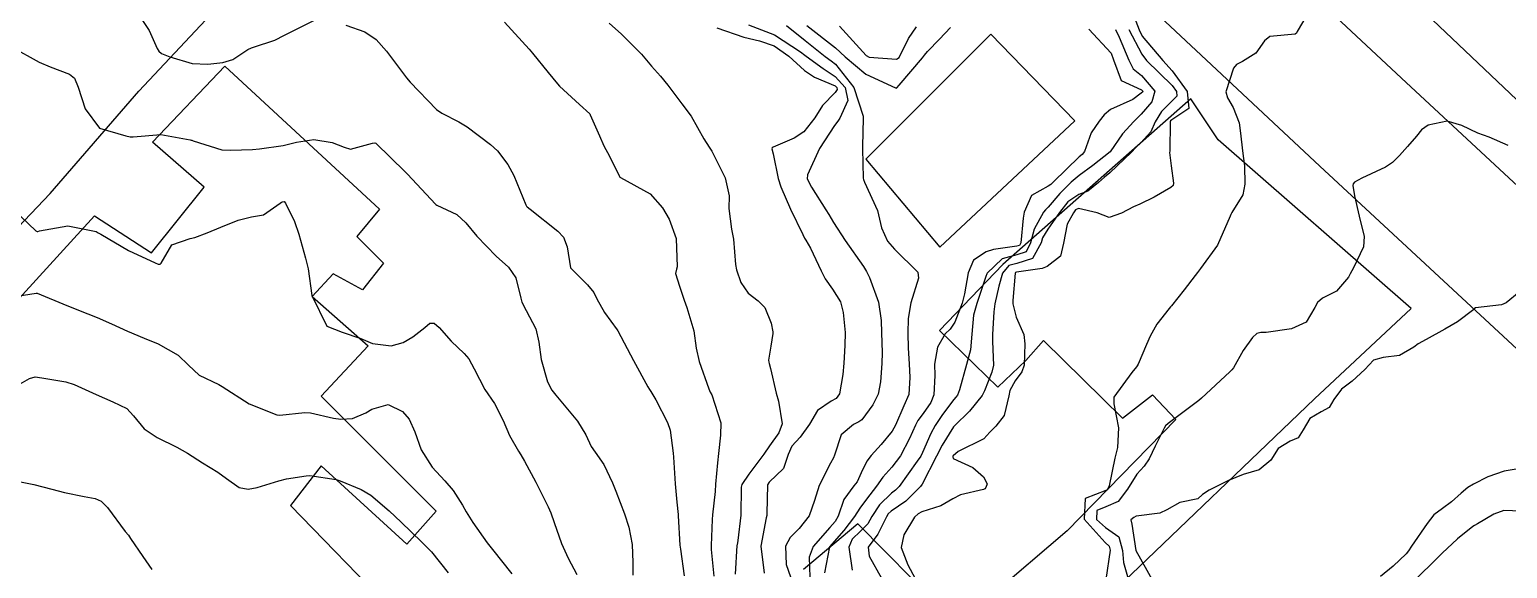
# Model space of a CAD drawing. Header units: metres. Extents: x 307586 to 320046, y 7427249 to 7434250.
# Drawn here: x 318631.5 to 318728.1, y 7429938.4 to 7429973.6 of the extents above; entities that cross this region are included whole.
import ezdxf

# ---------------------------------------------------------------- set-up
doc = ezdxf.new("R2010")
doc.units = ezdxf.units.M
doc.header["$MEASUREMENT"] = 0
for name, color, linetype in [('Curvas de Nivel 1m', 11, 'Continuous'), ('Curvas de Nivel 5m', 15, 'Continuous'), ('Divisa', 42, 'FENCELINE2'), ('Edificações', 30, 'Continuous'), ('Vias Primárias', 230, 'Continuous')]:
    doc.layers.add(name, color=color, linetype=linetype)
doc.linetypes.add('FENCELINE2', pattern='A,0.25,-0.1,[132,ltypeshp.shx,S=0.1,R=0,X=-0.1,Y=0],-0.1,1', length=1.45)

msp = doc.modelspace()

# ---------------------------------------------------------------- linework, layer by layer
at = {"layer": 'Curvas de Nivel 1m', "flags": 128}
for points, elevation in [([(318638.772, 7429974.331), (318639.352, 7429973.499), (318639.875, 7429972.314), (318639.985, 7429972.136), (318640.16, 7429971.99), (318640.685, 7429971.777), (318642.153, 7429971.338), (318643.168, 7429971.29), (318644.154, 7429971.395), (318644.818, 7429971.591), (318645.779, 7429972.244), (318646.038, 7429972.367), (318646.165, 7429972.404), (318647.543, 7429972.852), (318648.173, 7429973.189), (318650.183, 7429974.19)], 781), ([(318669.377, 7429973.962), (318670.182, 7429973.248), (318671.508, 7429971.937), (318672.155, 7429971.174), (318672.737, 7429970.509), (318673.224, 7429969.914), (318674.125, 7429968.71), (318674.749, 7429967.894), (318675.561, 7429966.423), (318675.922, 7429965.882), (318676.09, 7429965.622), (318676.97, 7429963.871), (318677.234, 7429962.69), (318677.201, 7429961.868), (318677.372, 7429960.524), (318677.508, 7429959.865), (318677.639, 7429958.223), (318677.699, 7429957.863), (318677.985, 7429957.047), (318678.464, 7429956.339), (318679.115, 7429955.843), (318679.544, 7429955.411), (318679.958, 7429954.375), (318680.076, 7429953.829), (318680.076, 7429953.703), (318679.939, 7429952.882), (318679.797, 7429951.96), (318679.811, 7429951.832), (318679.834, 7429951.743), (318679.919, 7429951.419), (318680.291, 7429949.826), (318680.437, 7429949.283), (318680.681, 7429947.822), (318680.46, 7429947.231), (318679.858, 7429946.368), (318679.479, 7429945.836), (318678.511, 7429944.522), (318678.056, 7429943.857), (318678, 7429943.688), (318677.976, 7429941.857), (318677.786, 7429940.201), (318677.737, 7429939.907), (318677.731, 7429939.861), (318677.62, 7429937.996)], 779), ([(318703.491, 7429974.835), (318704.008, 7429973.543), (318704.187, 7429973.118), (318705.536, 7429971.526), (318706.156, 7429970.861), (318707.131, 7429969.51), (318707.241, 7429968.399), (318706.124, 7429967.649), (318706.051, 7429967.594), (318706.022, 7429967.521), (318705.996, 7429965.619), (318705.992, 7429965.521), (318706.084, 7429964.665), (318706.251, 7429963.518), (318706.214, 7429963.376), (318706.069, 7429963.252), (318704.988, 7429962.602), (318704.052, 7429962.157), (318703.622, 7429961.974), (318702.839, 7429961.558), (318702.04, 7429961.278), (318701.254, 7429961.578), (318700.047, 7429961.876), (318699.851, 7429961.787), (318699.703, 7429961.595), (318699.289, 7429960.855), (318699.052, 7429959.605), (318698.858, 7429958.76), (318698, 7429958.084), (318697.659, 7429957.962), (318695.994, 7429957.72), (318695.932, 7429957.703), (318695.892, 7429957.641), (318695.749, 7429955.868), (318695.752, 7429955.642), (318695.964, 7429954.786), (318696.462, 7429953.635), (318696.541, 7429953.037), (318696.499, 7429951.634), (318696.348, 7429951.206), (318695.913, 7429950.62), (318695.558, 7429949.992), (318695.48, 7429949.644), (318695.182, 7429948.349), (318694.643, 7429947.652), (318694.253, 7429947.273), (318693.865, 7429946.836), (318692.184, 7429946.013), (318691.853, 7429945.724), (318691.839, 7429945.704), (318691.822, 7429945.66), (318691.851, 7429945.545), (318693.13, 7429944.955), (318693.84, 7429944.363), (318694.067, 7429943.889), (318693.997, 7429943.658), (318693.926, 7429943.565), (318693.831, 7429943.521), (318692.336, 7429943.172), (318691.821, 7429942.911), (318691.052, 7429942.46), (318689.808, 7429942.061), (318689.576, 7429941.944), (318689.333, 7429941.717), (318688.631, 7429940.567), (318688.464, 7429939.73), (318688.887, 7429938.602), (318689.361, 7429937.716)], 772), ([(318715.007, 7429974.61), (318714.325, 7429973.419), (318714.284, 7429973.327), (318714.19, 7429973.258), (318712.534, 7429973.098), (318712.183, 7429972.816), (318711.614, 7429972.013), (318710.757, 7429971.464), (318710.353, 7429971.276), (318710.159, 7429971.033), (318709.658, 7429969.477), (318709.761, 7429969.098), (318710.133, 7429968.46), (318710.537, 7429967.466), (318710.607, 7429966.974), (318710.779, 7429965.463), (318710.884, 7429964.663), (318710.892, 7429963.462), (318710.772, 7429962.753), (318710.045, 7429961.603), (318710, 7429961.514), (318709.985, 7429961.471), (318709.94, 7429961.37), (318709.109, 7429959.484), (318708.007, 7429957.955), (318707.807, 7429957.7), (318707.664, 7429957.503), (318706.943, 7429956.556), (318706.109, 7429955.519), (318706.05, 7429955.441), (318705.971, 7429955.345), (318705.163, 7429954.325), (318704.728, 7429953.532), (318704.489, 7429952.99), (318703.925, 7429951.701), (318703.866, 7429951.598), (318703.826, 7429951.541), (318703.532, 7429951.159), (318702.354, 7429949.563), (318702.337, 7429949.123), (318702.659, 7429947.558), (318702.575, 7429946.274), (318702.401, 7429945.562), (318702.042, 7429943.774), (318701.962, 7429943.568), (318701.906, 7429943.495), (318701.831, 7429943.467), (318700.467, 7429942.94), (318700.419, 7429941.584), (318701.788, 7429940.07), (318702.052, 7429939.832), (318702.113, 7429939.565), (318701.83, 7429937.645)], 771), ([(318652.18, 7429973.834), (318653.424, 7429973.399), (318654.171, 7429972.899), (318654.838, 7429972.133), (318656.146, 7429970.398), (318656.384, 7429970.118), (318658.117, 7429968.344), (318658.466, 7429968.095), (318659.569, 7429967.539), (318660.104, 7429967.201), (318661.634, 7429966.055), (318662.089, 7429965.636), (318662.779, 7429964.739), (318663.159, 7429964.034), (318663.951, 7429962.114), (318663.996, 7429962.021), (318664.015, 7429961.993), (318664.042, 7429961.973), (318664.228, 7429961.831), (318666.027, 7429960.398), (318666.397, 7429959.996), (318666.636, 7429959.371), (318666.852, 7429957.991), (318667.982, 7429956.878), (318668.391, 7429956.388), (318668.581, 7429955.971), (318669.08, 7429955.079), (318669.904, 7429953.951), (318669.952, 7429953.88), (318670.979, 7429951.939), (318671.906, 7429950.228), (318672.026, 7429950.05), (318672.115, 7429949.927), (318672.438, 7429949.379), (318673.206, 7429947.91), (318673.366, 7429947.406), (318673.566, 7429945.904), (318673.583, 7429945.636), (318673.702, 7429943.902), (318673.815, 7429942.691), (318673.891, 7429941.899), (318673.895, 7429941.806), (318674.01, 7429939.898), (318674.041, 7429939.635), (318674.289, 7429937.895)], 781), ([(318676.408, 7429973.66), (318678.181, 7429973.052), (318679.204, 7429972.818), (318680.173, 7429972.488), (318681.128, 7429971.82), (318682.154, 7429970.873), (318682.791, 7429970.442), (318684.144, 7429969.876), (318684.247, 7429969.779), (318684.274, 7429969.646), (318684.138, 7429969.443), (318683.325, 7429968.592), (318682.825, 7429967.799), (318682.103, 7429966.867), (318681.46, 7429966.455), (318680.093, 7429965.886), (318680.026, 7429965.831), (318680.018, 7429965.757), (318680.089, 7429965.437), (318680.428, 7429963.826), (318680.601, 7429963.288), (318681.226, 7429961.818), (318682.027, 7429960.172), (318682.152, 7429959.936), (318682.23, 7429959.807), (318682.538, 7429959.279), (318683.227, 7429957.791), (318683.483, 7429957.283), (318683.981, 7429956.614), (318684.486, 7429955.775), (318684.668, 7429955.071), (318684.799, 7429953.772), (318684.787, 7429952.925), (318684.708, 7429951.772), (318684.655, 7429951.034), (318684.438, 7429949.775), (318684.212, 7429949.463), (318683.896, 7429949.302), (318682.998, 7429948.681), (318682.481, 7429947.801), (318681.864, 7429946.949), (318681.322, 7429946.352), (318681.085, 7429945.818), (318680.772, 7429944.892), (318679.835, 7429944.012), (318679.726, 7429943.832), (318679.687, 7429941.949), (318679.681, 7429941.832), (318679.651, 7429941.681), (318679.303, 7429939.837), (318679.52, 7429938.07)], 778), ([(318678.494, 7429973.855), (318680.184, 7429973.214), (318681.876, 7429972.104), (318682.164, 7429971.878), (318682.249, 7429971.809), (318683.369, 7429971.006), (318684.15, 7429970.499), (318684.804, 7429969.773), (318684.975, 7429968.927), (318684.455, 7429967.777), (318684.32, 7429967.569), (318684.108, 7429967.279), (318683.134, 7429965.794), (318682.336, 7429964.067), (318682.311, 7429963.806), (318682.609, 7429963.257), (318683.527, 7429961.788), (318683.724, 7429961.469), (318684.035, 7429960.962), (318684.805, 7429959.772), (318685.998, 7429958.075), (318686.195, 7429957.758), (318686.388, 7429957.357), (318686.976, 7429955.75), (318687.154, 7429954.555), (318687.168, 7429953.748), (318687.211, 7429952.47), (318687.189, 7429951.747), (318687.111, 7429950.548), (318686.957, 7429949.749), (318686.597, 7429949.048), (318685.878, 7429948.076), (318685.703, 7429947.935), (318685.342, 7429947.765), (318684.541, 7429947.098), (318684.102, 7429945.778), (318684.039, 7429945.59), (318683.848, 7429945.244), (318683.102, 7429943.791), (318682.807, 7429942.806), (318682.438, 7429941.8), (318681.795, 7429940.991), (318681.217, 7429940.388), (318680.909, 7429939.819), (318680.956, 7429938.627), (318681.233, 7429937.815)], 777), ([(318680.968, 7429973.822), (318682.178, 7429972.848), (318683.493, 7429971.79), (318683.888, 7429971.512), (318684.158, 7429971.298), (318685.362, 7429969.768), (318685.969, 7429967.908), (318685.981, 7429967.761), (318685.933, 7429965.923), (318685.927, 7429965.762), (318685.981, 7429963.853), (318686, 7429963.761), (318686.07, 7429963.589), (318686.904, 7429961.751), (318687.173, 7429960.607), (318687.572, 7429959.745), (318688.015, 7429959.224), (318689.552, 7429957.717), (318689.599, 7429957.326), (318689.086, 7429955.723), (318688.923, 7429954.686), (318688.895, 7429953.726), (318688.919, 7429952.744), (318688.97, 7429951.724), (318689.023, 7429950.833), (318688.948, 7429949.724), (318688.637, 7429948.984), (318688.078, 7429947.737), (318687.869, 7429947.33), (318687.149, 7429946.458), (318686.489, 7429945.754), (318686.219, 7429945.386), (318685.841, 7429944.613), (318685.576, 7429944.023), (318685.364, 7429943.765), (318684.718, 7429942.873), (318684.337, 7429941.775), (318684.146, 7429941.43), (318683.796, 7429941.049), (318682.706, 7429939.796), (318682.456, 7429939.117), (318682.503, 7429937.799)], 776), ([(318684.431, 7429973.778), (318686.164, 7429971.85), (318686.368, 7429971.758), (318688.162, 7429971.616), (318688.328, 7429971.738), (318688.931, 7429972.979), (318689.451, 7429973.721)], 774), ([(318702.449, 7429973.566), (318702.695, 7429973.052), (318703.321, 7429971.553), (318703.604, 7429970.995), (318704.153, 7429970.559), (318705.016, 7429969.531), (318704.839, 7429968.83), (318704.128, 7429968.02), (318703.655, 7429967.547), (318702.919, 7429966.749), (318702.103, 7429965.57), (318700.979, 7429964.686), (318700.077, 7429964.026), (318699.557, 7429963.598), (318698.82, 7429962.85), (318698.048, 7429961.967), (318697.886, 7429961.781), (318697.756, 7429961.623), (318697.134, 7429960.527), (318696.914, 7429959.631), (318696.616, 7429959.032), (318696.011, 7429958.841), (318695.061, 7429958.596), (318694.075, 7429957.659), (318694.046, 7429957.606), (318693.991, 7429957.441), (318693.39, 7429955.669), (318693.192, 7429954.898), (318693.074, 7429953.673), (318692.975, 7429952.637), (318692.72, 7429951.678), (318692.26, 7429950.038), (318692.129, 7429949.687), (318692.037, 7429949.552), (318691.899, 7429949.397), (318691.159, 7429948.422), (318690.667, 7429947.702), (318690.384, 7429947.188), (318689.855, 7429945.95), (318689.732, 7429945.712), (318689.503, 7429945.369), (318688.319, 7429943.733), (318688.08, 7429943.485), (318687.826, 7429943.285), (318687.033, 7429942.529), (318686.547, 7429941.753), (318686.271, 7429941.282), (318685.793, 7429940.817), (318685.259, 7429940.294), (318685.048, 7429939.767), (318685.257, 7429938.268)], 774), ([(318703.335, 7429973.553), (318704.169, 7429971.938), (318704.49, 7429971.537), (318706.147, 7429969.9), (318706.429, 7429969.517), (318706.462, 7429969.194), (318706.136, 7429968.872), (318705.45, 7429968.206), (318705.052, 7429967.531), (318704.766, 7429966.881), (318704.102, 7429966.16), (318703.785, 7429965.857), (318703.509, 7429965.549), (318702.079, 7429964.2), (318701.73, 7429963.92), (318701.336, 7429963.577), (318700.647, 7429963.001), (318700.061, 7429962.784), (318699.346, 7429962.308), (318698.799, 7429961.609), (318698.032, 7429960.513), (318697.694, 7429959.956), (318697.593, 7429959.624), (318697.038, 7429958.599), (318696.002, 7429958.277), (318695.498, 7429958.148), (318695.084, 7429957.649), (318694.839, 7429956.796), (318694.573, 7429955.654), (318694.506, 7429955.116), (318694.421, 7429953.655), (318694.423, 7429953.178), (318694.486, 7429951.654), (318694.384, 7429951.189), (318693.906, 7429949.966), (318693.744, 7429949.662), (318692.928, 7429948.633), (318691.938, 7429947.689), (318691.872, 7429947.617), (318691.136, 7429946.421), (318690.764, 7429945.701), (318689.835, 7429943.875), (318689.726, 7429943.712), (318688.769, 7429942.775), (318687.809, 7429942.119), (318687.604, 7429941.944), (318687.492, 7429941.743), (318686.929, 7429940.611), (318686.309, 7429939.755), (318686.358, 7429939.171), (318687.171, 7429937.746)], 773), ([(318630.359, 7429972.428), (318632.153, 7429971.43), (318632.878, 7429971.126), (318634.146, 7429970.649), (318634.467, 7429970.377), (318634.712, 7429969.797), (318635.169, 7429968.369), (318636.1, 7429967.111), (318637.816, 7429966.622), (318638.095, 7429966.553), (318638.303, 7429966.545), (318640.097, 7429966.697), (318642.021, 7429966.363), (318642.093, 7429966.34), (318642.132, 7429966.328), (318642.224, 7429966.288), (318644.084, 7429965.693), (318644.666, 7429965.672), (318646.085, 7429965.719), (318646.554, 7429965.768), (318648.089, 7429965.992), (318648.281, 7429966.027), (318648.976, 7429966.207), (318650.095, 7429966.372), (318651.293, 7429966.178), (318652.089, 7429965.88), (318652.5, 7429965.75), (318653.939, 7429966.142), (318654.093, 7429966.161), (318654.141, 7429966.14), (318656.065, 7429964.269), (318656.209, 7429964.119), (318658.043, 7429962.157), (318658.077, 7429962.133), (318658.142, 7429962.099), (318659.429, 7429961.471), (318660.032, 7429960.94), (318660.744, 7429960.063), (318662.004, 7429958.756), (318662.808, 7429958.038), (318663.296, 7429957.341), (318663.624, 7429956.025), (318663.692, 7429955.746), (318663.965, 7429955.206), (318664.589, 7429954.014), (318664.8, 7429953.151), (318664.938, 7429952.01), (318665.358, 7429950.556), (318665.651, 7429950.003), (318665.898, 7429949.683), (318667.329, 7429947.985), (318667.864, 7429947.093), (318668.22, 7429946.338), (318668.469, 7429945.971), (318669.039, 7429945.156), (318669.614, 7429943.953), (318669.825, 7429943.423), (318670.396, 7429941.944), (318670.662, 7429941.074), (318670.882, 7429939.939), (318670.943, 7429938.76), (318670.942, 7429937.938)], 782), ([(318630.041, 7429962.214), (318631.952, 7429960.411), (318632.022, 7429960.37), (318632.067, 7429960.365), (318632.188, 7429960.408), (318634.026, 7429960.73), (318635.874, 7429960.361), (318636.022, 7429960.292), (318636.182, 7429960.197), (318638.005, 7429959.137), (318639.731, 7429958.314), (318639.923, 7429958.242), (318639.992, 7429958.233), (318640.06, 7429958.242), (318640.134, 7429958.309), (318640.815, 7429959.498), (318642.017, 7429959.91), (318642.332, 7429959.972), (318643.135, 7429960.273), (318644.027, 7429960.643), (318645.164, 7429961.116), (318646.034, 7429961.325), (318646.802, 7429961.466), (318647.893, 7429962.221), (318647.989, 7429962.275), (318648.044, 7429962.299), (318648.153, 7429962.328), (318648.257, 7429962.217), (318648.846, 7429961.022), (318649.128, 7429960.203), (318649.564, 7429958.632), (318649.674, 7429958.195), (318649.724, 7429957.928), (318649.973, 7429956.19), (318650.947, 7429954.18), (318651.939, 7429953.808), (318653.169, 7429953.386), (318653.932, 7429953.059), (318655.155, 7429952.904), (318655.933, 7429953.128), (318656.559, 7429953.492), (318657.341, 7429954.106), (318657.672, 7429954.378), (318657.947, 7429954.383), (318658.278, 7429954.095), (318659.07, 7429953.219), (318659.926, 7429952.407), (318660.211, 7429952.067), (318660.571, 7429951.409), (318661.258, 7429950.056), (318661.889, 7429949.139), (318662.455, 7429948.041), (318662.875, 7429947.046), (318663.46, 7429946.026), (318663.613, 7429945.786), (318663.847, 7429945.383), (318664.602, 7429944.012), (318665.412, 7429942.401), (318665.585, 7429942.002), (318665.797, 7429941.372), (318666.265, 7429939.995), (318666.713, 7429939.046), (318667.279, 7429937.985)], 783), ([(318630.306, 7429956.088), (318631.972, 7429956.349), (318632.039, 7429956.342), (318633.96, 7429955.534), (318635.332, 7429954.986), (318635.949, 7429954.747), (318636.888, 7429954.351), (318637.938, 7429953.853), (318639.012, 7429953.402), (318639.93, 7429953.026), (318641.228, 7429952.297), (318641.916, 7429951.638), (318642.617, 7429950.987), (318643.904, 7429950.377), (318644.106, 7429950.258), (318645.886, 7429949.118), (318647.69, 7429948.408), (318647.875, 7429948.39), (318649.521, 7429948.552), (318649.878, 7429948.528), (318651.384, 7429948.175), (318651.872, 7429948.11), (318652.618, 7429948.159), (318653.487, 7429948.537), (318653.883, 7429948.779), (318654.943, 7429949.074), (318655.881, 7429948.629), (318656.325, 7429948.115), (318656.685, 7429947.292), (318657.109, 7429946.107), (318657.836, 7429944.994), (318658.664, 7429944.087), (318659.199, 7429943.462), (318659.807, 7429942.51), (318660.053, 7429942.068), (318660.487, 7429941.372), (318661.416, 7429940.054), (318661.776, 7429939.606), (318663.036, 7429938.031)], 784), ([(318728.821, 7429956.417), (318727.98, 7429955.707), (318727.654, 7429955.587), (318725.974, 7429955.382), (318725.91, 7429955.344), (318725.848, 7429955.281), (318724.794, 7429954.462), (318723.96, 7429954), (318722.739, 7429953.318), (318722.23, 7429953.045), (318721.945, 7429952.827), (318721.012, 7429952.264), (318719.935, 7429952.142), (318719.312, 7429951.98), (318718.743, 7429951.368), (318717.915, 7429950.597), (318717.21, 7429950.087), (318716.715, 7429949.392), (318716.404, 7429948.889), (318715.895, 7429948.603), (318715.145, 7429948.153), (318714.706, 7429947.412), (318714.389, 7429946.901), (318713.872, 7429946.681), (318713.086, 7429946.21), (318712.604, 7429945.439), (318711.846, 7429944.802), (318710.8, 7429944.504), (318709.839, 7429944.11), (318708.576, 7429943.489), (318708.133, 7429943.19), (318707.824, 7429942.915), (318706.665, 7429942.667), (318705.813, 7429942.196), (318705.353, 7429941.981), (318703.806, 7429941.777), (318703.642, 7429941.706), (318703.458, 7429941.545), (318703.529, 7429941.273), (318703.783, 7429939.54), (318704.926, 7429937.528)], 769), ([(318729.649, 7429945.031), (318727.848, 7429944.729), (318726.77, 7429944.344), (318725.839, 7429943.877), (318725.462, 7429943.658), (318725.02, 7429943.288), (318724.392, 7429942.727), (318723.818, 7429942.295), (318723.24, 7429941.88), (318722.809, 7429941.315), (318721.788, 7429939.818), (318721.588, 7429939.529), (318721.428, 7429939.334), (318720.586, 7429938.531), (318719.768, 7429937.857)], 768), ([(318630.041, 7429944.208), (318631.817, 7429943.852), (318632.979, 7429943.557), (318633.812, 7429943.329), (318635.104, 7429943.073), (318635.809, 7429942.939), (318636.218, 7429942.767), (318636.623, 7429942.352), (318637.787, 7429940.788), (318637.985, 7429940.537), (318638.134, 7429940.335), (318638.935, 7429939.152), (318639.525, 7429938.313)], 786), ([(318728.944, 7429942.115), (318727.816, 7429942.157), (318727.169, 7429941.91), (318726.107, 7429941.277), (318725.912, 7429941.169), (318725.801, 7429941.102), (318724.782, 7429940.301), (318723.784, 7429939.367), (318723.717, 7429939.301), (318721.763, 7429937.371)], 767)]:
    msp.add_lwpolyline(points, dxfattribs=dict(at, elevation=elevation))
at = {"layer": 'Curvas de Nivel 5m', "flags": 128}
for points, elevation in [([(318662.56, 7429974.044), (318664.167, 7429972.266), (318664.376, 7429972.018), (318665.4, 7429970.758), (318666.002, 7429970.001), (318666.141, 7429969.848), (318667.444, 7429968.666), (318668.114, 7429968.044), (318668.152, 7429967.979), (318668.748, 7429966.619), (318669.049, 7429965.966), (318669.405, 7429965.279), (318670.051, 7429963.95), (318670.073, 7429963.922), (318670.13, 7429963.891), (318672.056, 7429962.821), (318672.874, 7429961.918), (318673.31, 7429961.185), (318673.76, 7429959.904), (318673.825, 7429958.073), (318673.78, 7429957.903), (318673.713, 7429957.627), (318673.982, 7429956.811), (318674.29, 7429955.897), (318674.46, 7429955.403), (318674.913, 7429953.89), (318675.073, 7429952.751), (318675.26, 7429951.887), (318675.905, 7429950.097), (318675.994, 7429949.879), (318676.082, 7429949.696), (318676.672, 7429947.872), (318676.667, 7429947.07), (318676.536, 7429945.873), (318676.462, 7429945.259), (318676.338, 7429943.875), (318676.311, 7429943.39), (318676.145, 7429941.877), (318676.117, 7429941.56), (318676.046, 7429939.877), (318676.056, 7429939.6), (318676.218, 7429937.875)], 780), ([(318682.306, 7429973.808), (318684.172, 7429972.363), (318684.806, 7429971.774), (318686.152, 7429970.631), (318688.084, 7429969.741), (318688.143, 7429969.721), (318688.159, 7429969.723), (318688.18, 7429969.739), (318688.334, 7429969.926), (318689.861, 7429971.715), (318689.989, 7429971.889), (318690.169, 7429972.126), (318690.965, 7429972.918), (318691.669, 7429973.695)], 775), ([(318700.714, 7429973.585), (318702.17, 7429972.016), (318702.329, 7429971.568), (318702.818, 7429970.228), (318704.144, 7429969.609), (318704.23, 7429969.539), (318704.212, 7429969.469), (318704.141, 7429969.397), (318703.585, 7429968.996), (318702.131, 7429968.336), (318701.716, 7429967.985), (318701.378, 7429967.577), (318700.871, 7429966.817), (318700.42, 7429965.587), (318700.276, 7429965.403), (318700.089, 7429965.248), (318698.402, 7429963.615), (318698.241, 7429963.446), (318698.068, 7429963.322), (318696.961, 7429962.729), (318696.486, 7429961.636), (318696.425, 7429961.25), (318696.274, 7429959.637), (318696.195, 7429959.463), (318696.019, 7429959.405), (318694.48, 7429959.191), (318694.014, 7429959.042), (318693.182, 7429958.495), (318692.831, 7429957.677), (318692.599, 7429956.301), (318692.441, 7429955.683), (318691.961, 7429954.455), (318691.647, 7429954.002), (318691.33, 7429953.696), (318690.823, 7429952.818), (318690.636, 7429951.703), (318690.646, 7429950.972), (318690.598, 7429949.703), (318690.398, 7429949.202), (318689.885, 7429948.49), (318689.556, 7429948.037), (318689.388, 7429947.717), (318689.004, 7429946.863), (318688.404, 7429945.732), (318687.845, 7429944.988), (318687.258, 7429944.326), (318686.836, 7429943.75), (318686.408, 7429943.171), (318685.812, 7429942.366), (318685.572, 7429941.997), (318685.416, 7429941.764), (318684.706, 7429940.859), (318683.783, 7429939.78), (318683.454, 7429938.088)], 775), ([(318728.104, 7429965.985), (318726.851, 7429966.533), (318726.116, 7429966.796), (318725.081, 7429967.29), (318724.126, 7429967.568), (318722.872, 7429967.319), (318722.441, 7429967.002), (318722.112, 7429966.593), (318721.518, 7429965.919), (318721.007, 7429965.341), (318720.55, 7429964.883), (318720.085, 7429964.559), (318718.554, 7429963.849), (318718.075, 7429963.598), (318717.97, 7429963.485), (318717.949, 7429963.381), (318718.063, 7429962.706), (318718.376, 7429961.375), (318718.706, 7429960.046), (318718.642, 7429959.371), (318718.009, 7429957.99), (318717.788, 7429957.599), (318717.664, 7429957.383), (318716.895, 7429956.485), (318715.982, 7429956.02), (318715.641, 7429955.74), (318715.482, 7429955.405), (318714.916, 7429954.457), (318713.959, 7429954.007), (318712.295, 7429953.784), (318711.956, 7429953.779), (318711.691, 7429953.718), (318711.404, 7429953.455), (318710.792, 7429952.61), (318710.162, 7429951.468), (318710.059, 7429951.331), (318709.92, 7429951.218), (318708.082, 7429949.497), (318707.901, 7429949.345), (318706.859, 7429948.545), (318705.886, 7429947.825), (318705.729, 7429947.677), (318705.628, 7429947.523), (318705.038, 7429946.351), (318704.648, 7429945.532), (318704.325, 7429945.059), (318703.843, 7429944.525), (318703.238, 7429943.549), (318702.637, 7429942.742), (318701.815, 7429942.399), (318701.235, 7429942.152), (318701.212, 7429941.576), (318701.798, 7429941.046), (318702.667, 7429940.432), (318702.908, 7429939.553), (318702.969, 7429938.75), (318703.322, 7429937.547)], 770), ([(318630.916, 7429950.42), (318631.538, 7429950.782), (318631.908, 7429950.872), (318632.326, 7429950.822), (318633.905, 7429950.553), (318634.449, 7429950.375), (318635.893, 7429949.731), (318636.981, 7429949.254), (318637.88, 7429948.805), (318638.329, 7429948.333), (318639.019, 7429947.477), (318639.859, 7429946.93), (318641.149, 7429946.297), (318641.847, 7429945.902), (318642.838, 7429945.275), (318643.829, 7429944.651), (318644.393, 7429944.254), (318645.229, 7429943.658), (318645.816, 7429943.541), (318646.389, 7429943.662), (318647.822, 7429944.099), (318648.317, 7429944.213), (318649.592, 7429944.428), (318649.827, 7429944.431), (318651.565, 7429944.173), (318651.822, 7429944.102), (318653.193, 7429943.526), (318653.813, 7429943.147), (318655.028, 7429942.128), (318655.796, 7429941.4), (318657.124, 7429940.107), (318657.773, 7429939.456), (318658.873, 7429938.083)], 785)]:
    msp.add_lwpolyline(points, dxfattribs=dict(at, elevation=elevation))
at = {"layer": 'Divisa'}
msp.add_lwpolyline([(318936.743, 7429752.199), (318924.612, 7429771.412), (318893.793, 7429816.083), (318885.479, 7429826.039), (318872.827, 7429839.719), (318838.131, 7429874.266), (318839.846, 7429876.347), (318833.617, 7429882.24), (318831.632, 7429880.141), (318792.235, 7429913.604), (318768.968, 7429933.531), (318759.788, 7429940.279), (318746.798, 7429951.779), (318718.102, 7429978.993), (318695.857, 7429998.182), (318663.16, 7430022.12), (318644.558, 7430035.132), (318629.956, 7430042.885), (318613.118, 7430051.226), (318603.391, 7430066.312), (318589.336, 7430091.976)], dxfattribs=at)
at = {"layer": 'Edificações'}
for points in [[(318690.974, 7429959.355), (318699.801, 7429967.59), (318694.305, 7429973.246), (318686.143, 7429965.095), (318690.974, 7429959.355)], [(318643.527, 7429924.476), (318621.402, 7429945.65), (318635.784, 7429961.394), (318639.488, 7429958.981), (318642.937, 7429963.266), (318639.572, 7429966.207), (318644.283, 7429971.164), (318654.379, 7429961.837), (318652.898, 7429960.04), (318654.642, 7429958.297), (318653.268, 7429956.555), (318651.365, 7429957.611), (318649.991, 7429956.133), (318653.638, 7429952.913), (318650.571, 7429949.628), (318658.08, 7429942.113), (318656.177, 7429939.949), (318650.574, 7429945.069), (318648.566, 7429942.483), (318655.12, 7429935.726), (318643.527, 7429924.476)], [(318702.447, 7429936.991), (318715.461, 7429949.446), (318721.763, 7429955.337), (318709.157, 7429966.344), (318707.373, 7429969.028), (318695.091, 7429958.214), (318690.963, 7429953.914), (318694.761, 7429950.201), (318696.589, 7429951.941), (318697.761, 7429953.246), (318702.921, 7429948.184), (318704.861, 7429949.717), (318706.396, 7429948.103), (318699.293, 7429940.823), (318694.36, 7429936.613)], [(318690.967, 7429935.886), (318685.634, 7429941.293), (318682.079, 7429938.307)]]:
    msp.add_lwpolyline(points, dxfattribs=at)
at = {"layer": 'Vias Primárias'}
for points, elevation in [([(318453.555, 7430085.414, 0.0108), (318477.824, 7430075.352, 0.019657), (318504.848, 7430066.033, -0.009415), (318548.333, 7430052.026), (318595.082, 7430038.14, 0.000555), (318614.218, 7430032.479, -0.029142), (318618.473, 7430030.951), (318624.39, 7430030.951, -0.079792), (318628.112, 7430030.353, 0.011976), (318631.835, 7430029.223, -0.006759), (318642.073, 7430026.234, -0.019862), (318652.111, 7430022.713, -0.051672), (318659.889, 7430018.66, 0.01454), (318669.157, 7430012.921, -0.033823), (318677.732, 7430007.141, -0.010909), (318686.701, 7430000.304, -0.025459), (318701.645, 7429988.255), (318710.305, 7429980.491), (318721.142, 7429970.373), (318735.749, 7429956.827)], 758.327), ([(318453.555, 7430085.414, 0.0108), (318477.824, 7430075.352, 0.019657), (318504.848, 7430066.033, -0.009415), (318548.333, 7430052.026), (318595.082, 7430038.14, 0.000555), (318614.218, 7430032.479, -0.029142), (318618.473, 7430030.951), (318624.39, 7430030.951, -0.079792), (318628.112, 7430030.353, 0.011976), (318631.835, 7430029.223, -0.006759), (318642.073, 7430026.234, -0.019862), (318652.111, 7430022.713, -0.051672), (318659.889, 7430018.66, 0.01454), (318669.157, 7430012.921, -0.033823), (318677.732, 7430007.141, -0.010909), (318686.701, 7430000.304, -0.025459), (318701.645, 7429988.255), (318710.305, 7429980.491), (318721.142, 7429970.373), (318735.749, 7429956.827)], 758.327), ([(318666.343, 7430004.57, -0.449232), (318667.516, 7430004.698, -0.039063), (318673.025, 7430000.89, -0.011211), (318681.962, 7429994.075, -0.025857), (318696.417, 7429982.424), (318705.019, 7429974.713), (318715.807, 7429964.64), (318730.473, 7429951.04), (318739.876, 7429942.995), (318758.782, 7429925.671), (318773.489, 7429912.185), (318795.188, 7429892.309), (318814.619, 7429874.447)], 758.327), ([(318666.343, 7430004.57, -0.449232), (318667.516, 7430004.698, -0.039063), (318673.025, 7430000.89, -0.011211), (318681.962, 7429994.075, -0.025857), (318696.417, 7429982.424), (318705.019, 7429974.713), (318715.807, 7429964.64), (318730.473, 7429951.04), (318739.876, 7429942.995), (318758.782, 7429925.671), (318773.489, 7429912.185), (318795.188, 7429892.309), (318814.619, 7429874.447)], 758.327), ([(318604.272, 7429803.959), (318624.517, 7429823.898), (318638.035, 7429837.055), (318656.63, 7429855.214), (318661.057, 7429859.397, 0.110499), (318668.412, 7429870.295, 0.105113), (318669.644, 7429877.736, 0.144309), (318663.05, 7429896.862, -0.000314), (318657.066, 7429905.28, 0.061367), (318650.213, 7429912.786), (318629.34, 7429934.203), (318620.114, 7429943.332, -0.273215), (318618.976, 7429947.657, -0.120746), (318619.82, 7429949.143), (318632.889, 7429962.843), (318638.664, 7429969.529), (318650.078, 7429981.703, 0.049779), (318659.028, 7429993.387, 0.009689), (318663.355, 7430000.69, 0.031254), (318666.343, 7430004.57, 1.758592)], 800.925), ([(318604.272, 7429803.959), (318624.517, 7429823.898), (318638.035, 7429837.055), (318656.63, 7429855.214), (318661.057, 7429859.397, 0.110499), (318668.412, 7429870.295, 0.105113), (318669.644, 7429877.736, 0.144309), (318663.05, 7429896.862, -0.000314), (318657.066, 7429905.28, 0.061367), (318650.213, 7429912.786), (318629.34, 7429934.203), (318620.114, 7429943.332, -0.273215), (318618.976, 7429947.657, -0.120746), (318619.82, 7429949.143), (318632.889, 7429962.843), (318638.664, 7429969.529), (318650.078, 7429981.703, 0.049779), (318659.028, 7429993.387, 0.009689), (318663.355, 7430000.69, 0.031254), (318666.343, 7430004.57, 1.758592)], 800.925)]:
    msp.add_lwpolyline(points, format="xyb", dxfattribs=dict(at, elevation=elevation))

doc.saveas('drawing.dxf')
